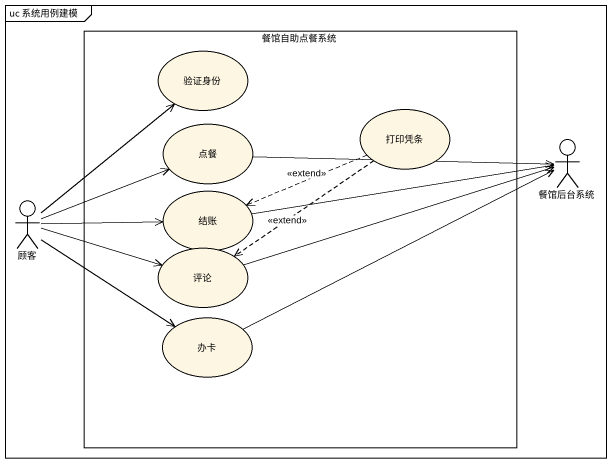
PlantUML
@startuml
mainframe uc 系统用例建模
rectangle 餐馆自助点餐系统 {
  usecase 验证身份
  usecase 点餐
  usecase 打印凭条
  usecase 结账
  usecase 评论
  usecase 办卡
}
actor 餐馆后台系统
actor 顾客
点餐 -right-> 餐馆后台系统
打印凭条 .left.> 结账 : <<extend>>
打印凭条 ..> 评论 : <<extend>>
顾客 -up-> 验证身份
顾客 -right-> 点餐
顾客 -right-> 结账
顾客 -right-> 评论
顾客 --> 办卡
结账 -right-> 餐馆后台系统
评论 -right-> 餐馆后台系统
办卡 -right-> 餐馆后台系统
@enduml
